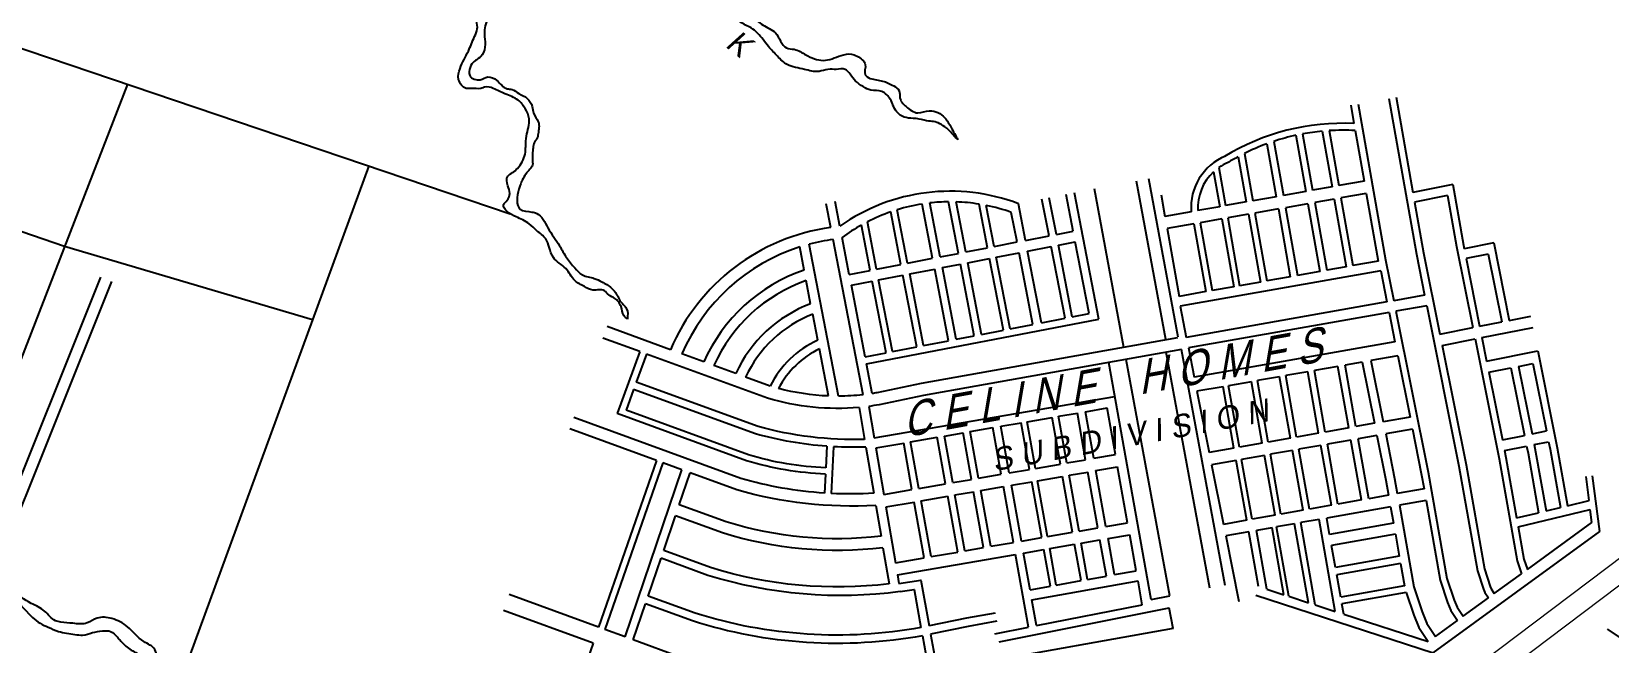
# Model space of a CAD drawing. Header units: inches. Extents: x -1369 to 1198, y -366 to 1398.
# Drawn here: x -489.01 to -451.53, y 1044.7 to 1059.24 of the extents above; entities that cross this region are included whole.
import ezdxf
from ezdxf.enums import TextEntityAlignment as Align

# ---------------------------------------------------------------- set-up
doc = ezdxf.new("R2010")
doc.units = ezdxf.units.IN
doc.header["$MEASUREMENT"] = 0
doc.layers.add('CREEK_RIVER', color=7, linetype='Continuous')
doc.layers.add('SUBLOTS', color=1, linetype='Continuous')
doc.layers.add('ROAD', color=8, linetype='Continuous', lineweight=20)
doc.layers.add('SUBDIVIDION', color=8, linetype='Continuous', lineweight=25)
doc.styles.add('LOT_NO', font='ARIALN.TTF', dxfattribs={"width": 1.5, "height": 1})
doc.styles.add('PX-0', font='leroy')

msp = doc.modelspace()

# ---------------------------------------------------------------- linework, layer by layer
at = {"layer": 'CREEK_RIVER', "color": 8}
for points in [[(-497.3245, 1072.5206), (-497.2622, 1072.3727), (-496.9666, 1072.2578), (-496.7367, 1072.2086), (-496.4576, 1072.1265), (-496.3754, 1072.0609), (-496.3754, 1071.8804), (-496.0799, 1071.6506), (-495.8992, 1071.6014), (-495.7186, 1071.6014), (-495.5051, 1071.6671), (-495.3901, 1071.7491), (-495.2259, 1071.7819), (-495.0124, 1071.7163), (-494.569, 1071.585), (-494.3556, 1071.3881), (-494.257, 1071.1584), (-494.2242, 1070.9286), (-494.06, 1070.8138), (-493.7644, 1070.7481), (-493.7701, 1070.6475), (-493.4088, 1070.5162), (-493.1132, 1070.4506), (-493.0475, 1070.4998), (-492.5877, 1070.5491), (-492.3742, 1070.5491), (-492.1936, 1070.6803), (-492.013, 1070.7132), (-491.7174, 1070.6803), (-491.5203, 1070.746), (-491.3068, 1070.7788), (-491.159, 1070.828), (-490.8306, 1070.8608), (-490.6992, 1070.9429), (-490.4857, 1070.9429), (-490.1245, 1070.9101), (-489.6647, 1070.9101), (-489.3855, 1070.8772), (-488.8107, 1070.7296), (-488.4166, 1070.6311), (-488.0553, 1070.4998), (-487.8419, 1070.4178), (-487.5298, 1070.2045), (-487.3656, 1070.1224), (-487.1357, 1069.8599), (-486.6431, 1069.6465), (-486.2982, 1069.6137), (-485.822, 1069.4168), (-485.51, 1069.2691), (-485.2308, 1069.1542), (-485.0994, 1069.105), (-484.968, 1068.8917), (-484.7053, 1068.6784), (-484.2619, 1068.5307), (-484.1305, 1068.4815), (-484.0813, 1068.2845), (-484.0977, 1068.1861), (-484.2455, 1068.1368), (-484.3604, 1068.0712), (-484.4426, 1067.9235), (-484.4353, 1067.5387), (-484.3203, 1067.1941), (-484.189, 1066.9972), (-484.0576, 1066.8167), (-484.0247, 1066.669), (-484.0247, 1066.5377), (-484.0247, 1066.4392), (-483.7127, 1066.1274), (-483.5321, 1065.9962), (-483.2858, 1065.9633), (-483.0723, 1065.9962), (-482.9573, 1065.9633), (-482.8095, 1065.8157), (-482.711, 1065.7828), (-482.6289, 1065.5695), (-482.4811, 1065.4382), (-482.2184, 1065.4382), (-482.087, 1065.3398), (-482.0049, 1065.1921), (-481.7257, 1064.8475), (-481.6107, 1064.6834), (-481.4465, 1064.5685), (-481.2659, 1064.5685), (-481.1017, 1064.5521), (-480.724, 1064.585), (-480.5926, 1064.6834), (-480.412, 1064.7983), (-480.3955, 1064.9788), (-480.3463, 1065.1429), (-480.1985, 1065.2085), (-480.0671, 1065.2741), (-479.985, 1065.4054), (-479.9686, 1065.5695), (-479.87, 1065.6844), (-479.6894, 1065.8321), (-479.3938, 1065.7993), (-478.9176, 1065.668), (-478.7041, 1065.5367), (-478.6384, 1065.4218), (-478.622, 1065.2249), (-478.6713, 1064.8311), (-478.7862, 1064.7162), (-478.8519, 1064.5685), (-478.9504, 1064.0598), (-478.9504, 1063.9122), (-478.8191, 1063.6168), (-478.7698, 1063.4527), (-478.9012, 1063.2886), (-478.9176, 1063.1737), (-478.8519, 1062.9276), (-478.8519, 1062.8127), (-478.737, 1062.7143), (-478.6384, 1062.5994), (-478.4742, 1062.5009), (-478.3593, 1062.4517), (-478.2771, 1062.3204), (-478.1622, 1062.0579), (-478.0144, 1062.0087), (-477.8338, 1061.8774), (-477.7024, 1061.861), (-477.5874, 1061.7297), (-477.3083, 1061.5984), (-476.9204, 1061.7705), (-476.6412, 1061.8854), (-476.3949, 1061.9839), (-476.0829, 1062.0331), (-475.7873, 1062.0659), (-475.7708, 1062.1316), (-475.5902, 1062.1316), (-475.2946, 1062.0331), (-475.0811, 1062.0167), (-474.6378, 1061.9346), (-474.4243, 1061.869), (-474.1122, 1061.6885), (-473.9809, 1061.5736), (-473.8002, 1061.3767), (-473.6524, 1061.2126), (-473.439, 1060.9993), (-473.3076, 1060.8352), (-472.9792, 1060.7696), (-472.8314, 1060.7203), (-472.585, 1060.5398), (-472.3059, 1060.0968), (-472.0431, 1059.785), (-471.7639, 1059.4896), (-471.4848, 1059.3091), (-471.337, 1059.2107), (-471.0742, 1058.8496), (-470.8936, 1058.8168), (-470.6144, 1058.6856), (-470.2039, 1058.5543), (-469.7769, 1058.6691), (-469.5306, 1058.702), (-469.3992, 1058.6527), (-469.2022, 1058.4558), (-469.2022, 1058.2097), (-469.0872, 1058.1276), (-468.7916, 1058.062), (-468.5289, 1057.9471), (-468.3975, 1057.8323), (-468.3811, 1057.6682), (-468.2333, 1057.4548), (-467.9541, 1057.3071), (-467.6749, 1057.3564), (-467.3137, 1057.1923), (-467.1659, 1056.9626), (-467.0017, 1056.6672)], [(-474.8551, 1052.4081), (-474.9372, 1052.4901), (-475.0028, 1052.7034), (-475.0685, 1052.8183), (-475.1506, 1052.9004), (-475.2984, 1052.9824), (-475.397, 1053.0809), (-475.6761, 1053.0973), (-475.8732, 1053.1793), (-476.1031, 1053.327), (-476.3166, 1053.606), (-476.6122, 1053.8685), (-476.7107, 1054.1147), (-476.7928, 1054.3116), (-477.0063, 1054.5085), (-477.1869, 1054.6726), (-477.4989, 1054.8367), (-477.7124, 1054.9679), (-477.7945, 1055.132), (-477.7124, 1055.2305), (-477.6467, 1055.3946), (-477.696, 1055.5751), (-477.696, 1055.8048), (-477.5811, 1055.8869), (-477.4661, 1055.9853), (-477.2855, 1056.3299), (-477.269, 1056.5104), (-477.2526, 1056.7566), (-477.1869, 1057.1668), (-477.2855, 1057.413), (-477.4497, 1057.6099), (-477.7617, 1057.7576), (-478.0409, 1057.8888), (-478.2379, 1057.9217), (-478.3365, 1057.8888), (-478.5663, 1057.8888), (-478.6813, 1057.8888), (-478.8619, 1058.1022), (-478.8291, 1058.3647), (-478.632, 1058.775), (-478.4842, 1059.1196), (-478.4186, 1059.3001), (-478.4514, 1059.6611), (-478.32, 1059.94), (-478.2592, 1060.1324), (-478.1607, 1060.3785), (-478.1771, 1060.5919), (-478.1771, 1060.7888), (-478.0293, 1061.0349), (-477.9308, 1061.1826), (-477.8159, 1061.2154), (-477.7173, 1061.3467), (-477.7502, 1061.478), (-477.8323, 1061.56), (-478.0293, 1061.6913), (-478.2757, 1061.8226), (-478.5384, 1062.0195), (-478.7683, 1062.2164), (-479.0311, 1062.6595), (-479.1789, 1062.8892), (-479.2281, 1063.1517), (-479.1296, 1063.4635), (-479.261, 1063.6604), (-479.3759, 1063.8738), (-479.3595, 1064.0707), (-479.3267, 1064.202), (-479.4252, 1064.4317), (-479.261, 1064.6778), (-479.146, 1064.924), (-479.0639, 1065.1045), (-479.146, 1065.3506), (-479.2938, 1065.4491), (-479.3923, 1065.4983), (-479.6058, 1065.5147), (-479.7865, 1065.3834), (-479.8357, 1065.2194), (-479.8686, 1064.924), (-479.9343, 1064.7763), (-480.0328, 1064.645), (-480.0656, 1064.5302), (-480.0985, 1064.4317), (-480.1642, 1064.284), (-480.2299, 1064.202), (-480.624, 1064.1855), (-480.7225, 1064.1855), (-480.821, 1064.1527), (-481.133, 1064.1855), (-481.3465, 1064.2348), (-481.5108, 1064.3332), (-481.675, 1064.3661), (-481.9377, 1064.3661), (-482.1676, 1064.4317), (-482.3154, 1064.6778), (-482.3647, 1064.9404), (-482.4139, 1065.1701), (-482.4632, 1065.285), (-482.6767, 1065.3014), (-483.3007, 1065.4655), (-483.4485, 1065.6132), (-483.7441, 1065.8429), (-483.9904, 1065.925), (-484.2696, 1066.0234), (-484.3517, 1066.2367), (-484.3517, 1066.4337), (-484.3353, 1066.5813), (-484.4338, 1066.7454), (-484.5488, 1066.8275), (-484.6309, 1066.9588), (-484.713, 1067.2213), (-484.8324, 1067.4934), (-484.9309, 1067.6575), (-484.9473, 1067.8708), (-484.8652, 1067.9857), (-484.7667, 1068.0842), (-484.7995, 1068.2319), (-484.8981, 1068.3303), (-485.1115, 1068.5764), (-485.4236, 1068.757), (-485.5878, 1068.9211), (-485.7356, 1069.0359), (-485.9983, 1069.1016), (-486.3268, 1069.0523), (-486.6552, 1069.1344), (-486.8523, 1069.2821), (-487.0329, 1069.3805), (-487.2135, 1069.3969), (-487.3285, 1069.4626), (-487.3942, 1069.4954), (-487.5255, 1069.6595), (-487.5912, 1069.84), (-487.6405, 1069.9877), (-488.0018, 1070.1354), (-488.5437, 1070.2666), (-488.8229, 1070.3323), (-489.1513, 1070.3979), (-489.4633, 1070.48), (-489.6111, 1070.5292), (-489.9067, 1070.5784), (-490.2351, 1070.5784), (-490.4486, 1070.562), (-490.7114, 1070.5292), (-490.9248, 1070.5128), (-491.0891, 1070.48), (-491.516, 1070.4143), (-491.8116, 1070.3979), (-492.1729, 1070.3487), (-492.4028, 1070.2995), (-492.5178, 1070.2338), (-492.6491, 1070.201), (-492.8626, 1070.201), (-493.0432, 1070.2338), (-493.2731, 1070.2502), (-493.5031, 1070.2666), (-493.8643, 1070.283), (-494.1373, 1070.4377), (-494.3344, 1070.5525), (-494.5643, 1070.8151), (-494.6464, 1071.012), (-494.7778, 1071.1925), (-494.942, 1071.291), (-495.1555, 1071.3894), (-495.4511, 1071.4058), (-495.5989, 1071.3566), (-495.681, 1071.2253), (-495.7795, 1071.1597), (-495.993, 1071.1761), (-496.2393, 1071.2417), (-496.4857, 1071.3074), (-496.732, 1071.4058), (-496.8141, 1071.4715), (-496.9126, 1071.6848), (-496.9455, 1071.8817), (-497.0768, 1071.9637), (-497.2246, 1071.9966), (-497.4053, 1072.0458), (-497.5775, 1072.1702)], [(-467.0017, 1056.6672), (-467.1166, 1056.782), (-467.2315, 1056.9133), (-467.3958, 1057.0282), (-467.5436, 1057.0938), (-467.6914, 1057.1102), (-467.9213, 1057.1595), (-468.0691, 1057.1759), (-468.2825, 1057.2087), (-468.3975, 1057.2743), (-468.4632, 1057.34), (-468.5453, 1057.4877), (-468.611, 1057.6353), (-468.6931, 1057.7338), (-468.808, 1057.8158), (-469.0708, 1057.8487), (-469.2514, 1057.9307), (-469.4321, 1058.062), (-469.5634, 1058.2261), (-469.6784, 1058.341), (-469.8919, 1058.341), (-470.0889, 1058.341), (-470.3024, 1058.2917), (-470.6473, 1058.341), (-471.0578, 1058.4558), (-471.2877, 1058.6527), (-471.5012, 1058.8825), (-471.6326, 1059.0466), (-471.9117, 1059.3255), (-472.1745, 1059.4732), (-472.2894, 1059.6373), (-472.4865, 1059.9327), (-472.8314, 1060.2773), (-473.0941, 1060.4906), (-473.4225, 1060.6055), (-473.6524, 1060.7203), (-473.8495, 1061.0157), (-474.2272, 1061.2619), (-474.4407, 1061.4259), (-474.7691, 1061.6393), (-475.1961, 1061.8034), (-475.4588, 1061.8526), (-475.7708, 1061.8526), (-476.0172, 1061.8198), (-476.2307, 1061.7213), (-476.362, 1061.6393), (-476.5098, 1061.5736), (-476.6412, 1061.508), (-476.7562, 1061.4588), (-476.9368, 1061.4588), (-477.1174, 1061.4588), (-477.3638, 1061.4095), (-477.5772, 1061.2619), (-477.6758, 1061.0485), (-477.7907, 1060.8516), (-477.8728, 1060.6383), (-477.9221, 1060.3593), (-477.9221, 1060.1296), (-477.9878, 1059.9819), (-478.0699, 1059.7522), (-478.2341, 1059.3748), (-478.2505, 1059.1778), (-478.2341, 1058.9317), (-478.2998, 1058.6856), (-478.4312, 1058.5707), (-478.5461, 1058.4722), (-478.6118, 1058.2917), (-478.5954, 1058.1933), (-478.3491, 1058.0948), (-478.1684, 1058.1605), (-477.9549, 1058.0784), (-477.84, 1057.9635), (-477.7086, 1057.8815), (-477.5937, 1057.8651), (-477.4294, 1057.7666), (-477.2324, 1057.6518), (-477.1174, 1057.4548), (-477.0846, 1057.3071), (-476.9696, 1057.0938), (-476.9735, 1056.8058), (-477.0063, 1056.691), (-477.0556, 1056.6253), (-477.0884, 1056.5104), (-477.1048, 1056.3628), (-477.1048, 1056.2151), (-477.1048, 1056.133), (-477.1048, 1056.0674), (-477.1705, 1055.9689), (-477.269, 1055.8541), (-477.3511, 1055.7064), (-477.4004, 1055.5915), (-477.4333, 1055.4931), (-477.4004, 1055.0172), (-477.1212, 1054.9515), (-477.0063, 1054.9187), (-476.7435, 1054.5741), (-476.4644, 1054.1475), (-476.3002, 1053.8685), (-476.1031, 1053.6224), (-475.9225, 1053.4583), (-475.6433, 1053.3762), (-475.4626, 1053.2942), (-475.2327, 1053.1465), (-475.0685, 1052.9168), (-475.0357, 1052.8511), (-474.8715, 1052.6542), (-474.8551, 1052.4081)]]:
    msp.add_spline(points, degree=3, dxfattribs=at)
for points, knots in [([(-489.978, 1046.1447), (-489.9737, 1046.1416), (-489.865, 1046.0661), (-489.4569, 1045.8927), (-489.1591, 1045.4629), (-488.8129, 1045.1734), (-488.5939, 1045.0861), (-488.3307, 1044.9552), (-488.0475, 1044.9376), (-487.7739, 1044.8774), (-487.5608, 1044.9719), (-487.3424, 1044.9985), (-487.1092, 1045.0179), (-486.9581, 1044.8347), (-486.788, 1044.6446), (-486.5603, 1044.4879), (-486.2988, 1044.3817), (-486.0405, 1044.2592), (-485.8367, 1044.0757), (-485.7748, 1043.8536), (-485.6014, 1043.6709), (-485.2519, 1043.6277), (-485.0092, 1043.3113), (-484.7128, 1043.0795), (-484.4566, 1042.9693), (-484.3339, 1042.7743), (-484.1107, 1042.7819), (-483.9046, 1042.8159), (-483.6254, 1042.8664), (-483.4298, 1042.6641), (-483.4114, 1042.3877), (-483.5939, 1042.1699), (-483.4051, 1041.8312), (-482.777, 1041.7852), (-482.2566, 1041.3851), (-481.6721, 1041.2632), (-481.3562, 1041.1639), (-481.0788, 1041.2794), (-480.816, 1041.2128), (-480.6009, 1041.1074), (-480.3818, 1041.14), (-480.1639, 1041.1644), (-479.9151, 1041.0776), (-479.6532, 1041.0637), (-479.387, 1040.9849), (-479.1054, 1040.9636), (-478.8625, 1040.7412), (-478.531, 1040.7786), (-478.2554, 1040.7937), (-477.9983, 1040.7235), (-477.7744, 1040.7924), (-477.497, 1040.7659), (-477.4324, 1041.0214), (-477.1689, 1041.0687), (-477.0146, 1040.9317), (-476.8631, 1040.8325), (-476.6668, 1040.7947), (-476.4317, 1040.7549), (-476.1652, 1040.7288), (-475.9208, 1040.7398), (-475.7274, 1040.4992), (-475.4495, 1040.6603), (-475.163, 1040.5676), (-475.1321, 1040.3578), (-474.97, 1040.2326), (-474.721, 1040.2995), (-474.532, 1040.0972), (-474.0603, 1040.1283), (-473.6246, 1040.049), (-473.1721, 1040.1187), (-472.9304, 1040.1778), (-472.7027, 1040.1665), (-472.4297, 1040.1546), (-472.1834, 1040.0482), (-471.9048, 1039.9597), (-471.6111, 1039.9318), (-471.2904, 1039.9097), (-471.0024, 1039.8303), (-470.7825, 1039.717), (-470.5209, 1039.6534), (-470.2684, 1039.4447), (-469.9718, 1039.5513), (-469.6979, 1039.5541), (-469.4965, 1039.4658), (-469.2809, 1039.5278), (-469.1026, 1039.5595), (-468.9081, 1039.5124), (-468.783, 1039.6013), (-468.5725, 1039.6256), (-468.5162, 1039.3987), (-468.2958, 1039.3185), (-468.0646, 1039.4802), (-467.8029, 1039.2834), (-467.5084, 1039.1519), (-467.4732, 1038.7839), (-467.217, 1038.4577), (-466.8424, 1038.4985), (-466.6108, 1038.3269), (-466.3975, 1038.1648), (-466.1463, 1038.2153), (-465.9484, 1038.1452), (-465.8624, 1038.0693), (-465.8301, 1038.0408)], [0.191499979, 0.191499979, 0.191499979, 0.191499979, 0.191553388, 0.192832502, 0.195830521, 0.196596442, 0.197302695, 0.19817613, 0.199507333, 0.200115798, 0.200914358, 0.201731801, 0.202371038, 0.203085098, 0.203916599, 0.20497879, 0.2057906, 0.206737159, 0.207853554, 0.208364972, 0.20900659, 0.21024182, 0.211644821, 0.212793703, 0.214023731, 0.214333349, 0.214979593, 0.215963129, 0.216568809, 0.21768524, 0.218223449, 0.219253385, 0.220154362, 0.221429198, 0.225174018, 0.226461659, 0.227417244, 0.228372829, 0.229295357, 0.230039013, 0.230711798, 0.231451699, 0.232209666, 0.233297807, 0.234055766, 0.23498499, 0.236052025, 0.237094089, 0.238135605, 0.238848298, 0.2396609, 0.240517445, 0.241169461, 0.241862058, 0.242749529, 0.243141263, 0.243662807, 0.244717764, 0.245526891, 0.246377494, 0.247002279, 0.24821597, 0.249014488, 0.249525906, 0.250197675, 0.250768832, 0.25191149, 0.25251717, 0.255370577, 0.25632084, 0.257072079, 0.257844823, 0.258587005, 0.25978753, 0.260489021, 0.261505845, 0.262722782, 0.263701097, 0.264468619, 0.265180471, 0.266398193, 0.267415024, 0.268086971, 0.269141928, 0.269451672, 0.270297618, 0.270969565, 0.271270025, 0.27180863, 0.272759705, 0.273046735, 0.274041664, 0.275065025, 0.276006121, 0.277078959, 0.27847357, 0.279633501, 0.280491882, 0.28130434, 0.28217852, 0.282890377, 0.283320506, 0.283320506, 0.283320506, 0.283320506]), ([(-464.3988, 1038.1113), (-464.5828, 1038.1553), (-464.8719, 1038.2246), (-465.2309, 1038.2445), (-465.4784, 1038.2409), (-465.6889, 1038.3226), (-465.9146, 1038.3096), (-466.0664, 1038.5075), (-466.2878, 1038.4821), (-466.4829, 1038.5109), (-466.6511, 1038.5544), (-466.7559, 1038.7249), (-466.935, 1038.8548), (-467.039, 1039.0869), (-467.2415, 1039.2128), (-467.2462, 1039.4518), (-467.5208, 1039.5324), (-467.7064, 1039.7625), (-467.9885, 1039.7296), (-468.2505, 1039.7137), (-468.3708, 1040.0317), (-468.6748, 1039.9648), (-468.947, 1040.0207), (-469.1701, 1039.9091), (-469.4214, 1039.9268), (-469.6001, 1039.7735), (-469.8209, 1039.8694), (-470.0556, 1039.806), (-470.3551, 1039.8231), (-470.5485, 1040.0506), (-470.8147, 1040.1029), (-471.0229, 1040.1923), (-471.223, 1040.2064), (-471.4145, 1040.1599), (-471.6541, 1040.1946), (-471.9442, 1040.3408), (-472.3225, 1040.4585), (-472.7119, 1040.4276), (-473.0294, 1040.5221), (-473.2596, 1040.4616), (-473.4882, 1040.3902), (-473.7126, 1040.3877), (-473.9314, 1040.3203), (-474.126, 1040.3704), (-474.3616, 1040.3524), (-474.5773, 1040.5189), (-474.7723, 1040.6705), (-475.0666, 1040.7356), (-475.2725, 1040.9762), (-475.6084, 1041.0447), (-475.9216, 1041.0581), (-476.2245, 1041.0009), (-476.5151, 1041.0803), (-476.6364, 1041.298), (-476.9034, 1041.3412), (-477.163, 1041.3471), (-477.4309, 1041.2808), (-477.6588, 1041.2664), (-477.8333, 1041.1295), (-478.0267, 1041.1129), (-478.237, 1041.0635), (-478.4324, 1041.1605), (-478.6837, 1041.0995), (-478.9342, 1041.0928), (-479.1772, 1041.2249), (-479.4247, 1041.266), (-479.6617, 1041.4005), (-479.9035, 1041.2464), (-480.064, 1041.4063), (-480.3097, 1041.499), (-480.5888, 1041.4228), (-480.8975, 1041.3713), (-481.1673, 1041.4374), (-481.4604, 1041.5521), (-481.7777, 1041.6074), (-482.1554, 1041.6559), (-482.4909, 1041.8536), (-482.9296, 1041.9544), (-483.011, 1042.3562), (-483.1859, 1042.5993), (-483.3414, 1042.8472), (-483.5149, 1043.0597), (-483.7814, 1043.0614), (-484.0023, 1043.0288), (-484.1633, 1043.0748), (-484.3077, 1043.1728), (-484.4224, 1043.3705), (-484.6827, 1043.4171), (-484.9069, 1043.52), (-485.0326, 1043.6973), (-485.1456, 1043.9164), (-485.3451, 1044.0666), (-485.5173, 1044.2863), (-485.7571, 1044.3375), (-486.0287, 1044.3551), (-486.0738, 1044.6313), (-486.4325, 1044.7494), (-486.6736, 1045.1093), (-487.0666, 1045.3061), (-487.4327, 1045.3505), (-487.6992, 1045.1433), (-488.0105, 1045.1809), (-488.2565, 1045.2016), (-488.5177, 1045.2427), (-488.683, 1045.5089), (-489.0874, 1045.6697), (-489.4764, 1045.9653), (-489.719, 1046.2639), (-489.8517, 1046.4026), (-489.8679, 1046.4191)], [0, 0, 0, 0, 0.001884394, 0.002961604, 0.003600834, 0.004326074, 0.005222526, 0.005626961, 0.006648761, 0.007157173, 0.007656594, 0.008298216, 0.009058156, 0.009831233, 0.010785828, 0.011201112, 0.011974397, 0.013241959, 0.013913906, 0.014726509, 0.015582724, 0.016629099, 0.017335443, 0.018370395, 0.018963838, 0.019793549, 0.020406635, 0.021148817, 0.022198954, 0.023186837, 0.023930493, 0.024844378, 0.025450065, 0.025891963, 0.026804664, 0.027784083, 0.029145425, 0.030694185, 0.031644447, 0.032362653, 0.033022703, 0.034039534, 0.034586445, 0.035261739, 0.036003921, 0.0368623, 0.037859306, 0.038464943, 0.039802267, 0.040812932, 0.041787829, 0.042932114, 0.043899372, 0.044540995, 0.045242486, 0.046418391, 0.04716963, 0.047993254, 0.048639408, 0.049291729, 0.049900201, 0.050756739, 0.051298473, 0.05244128, 0.053164915, 0.0540048, 0.054974436, 0.055634487, 0.056430833, 0.056898746, 0.058249333, 0.059162034, 0.060018579, 0.060974703, 0.062312242, 0.063234776, 0.064725817, 0.06628883, 0.06711809, 0.068546656, 0.069273103, 0.07008054, 0.071130678, 0.071702821, 0.072330435, 0.072740446, 0.07343217, 0.074486499, 0.075207747, 0.07585284, 0.076607448, 0.077652365, 0.07831731, 0.079305369, 0.080080968, 0.080636767, 0.081718405, 0.083453534, 0.084850736, 0.086027121, 0.086883577, 0.088026377, 0.088972479, 0.089420709, 0.090586595, 0.091790729, 0.093712043, 0.095399609, 0.095630702, 0.095630702, 0.095630702, 0.095630702])]:
    msp.add_open_spline(points, degree=3, knots=knots, dxfattribs=at)
at = {"layer": 'ROAD', "color": 8}
for points in [[(-443.9153, 1050.8519), (-451.1599, 1046.8167), (-455.4516, 1043.5777), (-456.8351, 1039.7556, -0.0198327), (-456.9274, 1039.5291)], [(-444.1195, 1050.3808), (-450.8899, 1046.3811), (-455.0233, 1043.2616), (-456.3552, 1039.5819, -0.0195219), (-456.4609, 1039.322)]]:
    msp.add_lwpolyline(points, format="xyb", dxfattribs=at)
at = {"layer": 'SUBDIVIDION', "color": 8}
for p, q in [((-463.0625, 1051.7354), (-463.7589, 1055.499)), ((-462.0658, 1051.9198), (-462.7623, 1055.6834)), ((-461.769, 1051.9747), (-462.4654, 1055.7383)), ((-458.1166, 1055.55), (-458.5791, 1055.4682)), ((-457.3532, 1055.6848), (-457.9546, 1055.5786)), ((-455.25, 1055.6027), (-456.1964, 1055.4131)), ((-470.0239, 1054.5827), (-470.1328, 1055.1463)), ((-469.8046, 1054.6183), (-469.9174, 1055.2025)), ((-467.6037, 1053.852), (-467.8529, 1055.1415)), ((-467.4223, 1053.887), (-467.6695, 1055.1663)), ((-466.992, 1053.9702), (-467.2284, 1055.1936)), ((-466.817, 1054.004), (-467.0465, 1055.1917)), ((-466.3015, 1054.1036), (-466.5017, 1055.1398)), ((-466.14, 1054.1348), (-466.3282, 1055.1084)), ((-465.3978, 1054.2782), (-465.5662, 1055.1498)), ((-464.8375, 1054.3865), (-465.0059, 1055.258)), ((-464.6641, 1054.42), (-464.8325, 1055.2915)), ((-464.2637, 1054.4974), (-464.4321, 1055.3689)), ((-463.6557, 1052.4076), (-464.2353, 1055.4069)), ((-460.1532, 1055.1901), (-460.6464, 1055.103)), ((-459.4427, 1055.3157), (-460.0006, 1055.2171)), ((-458.7397, 1055.4399), (-459.2712, 1055.346)), ((-458.6883, 1055.1488), (-459.2198, 1055.0549)), ((-458.0652, 1055.2589), (-458.5277, 1055.1772)), ((-457.3018, 1055.3938), (-457.9032, 1055.2875)), ((-455.3701, 1055.3429), (-456.1562, 1055.1853)), ((-468.9355, 1053.5947), (-469.1526, 1054.7183)), ((-468.3582, 1053.7062), (-468.5995, 1054.9548)), ((-468.1968, 1053.7374), (-468.4419, 1055.0062)), ((-465.5984, 1054.2395), (-465.7345, 1054.9437)), ((-461.4616, 1054.959), (-462.0868, 1054.8485)), ((-460.7843, 1055.0786), (-461.3002, 1054.9875)), ((-460.7329, 1054.7875), (-461.2487, 1054.6964)), ((-460.1017, 1054.8991), (-460.5949, 1054.8119)), ((-459.3912, 1055.0246), (-459.9492, 1054.926)), ((-469.5826, 1053.4696), (-469.752, 1054.3463)), ((-469.0867, 1053.5655), (-469.2947, 1054.6421)), ((-465.3978, 1054.2782), (-464.8375, 1054.3865)), ((-464.6641, 1054.42), (-464.2637, 1054.4974)), ((-461.3975, 1054.6701), (-462.0354, 1054.5574)), ((-470.655, 1053.5724), (-470.7612, 1054.1219)), ((-469.8371, 1050.577), (-470.5348, 1054.1878)), ((-469.2565, 1050.6108), (-469.9691, 1054.299)), ((-467.4223, 1053.887), (-466.992, 1053.9702)), ((-466.817, 1054.004), (-466.3015, 1054.1036)), ((-466.14, 1054.1348), (-465.5984, 1054.2395)), ((-466.0905, 1053.8787), (-465.5489, 1053.9833)), ((-465.22, 1052.2808), (-465.5489, 1053.9833)), ((-465.3483, 1054.0221), (-464.788, 1054.1304)), ((-465.0193, 1052.3196), (-465.3483, 1054.0221)), ((-464.459, 1052.4279), (-464.788, 1054.1304)), ((-464.6146, 1054.1639), (-464.2142, 1054.2412)), ((-464.2857, 1052.4614), (-464.6146, 1054.1639)), ((-463.8852, 1052.5388), (-464.2142, 1054.2412)), ((-454.2755, 1054.2208), (-454.979, 1054.0798)), ((-468.9355, 1053.5947), (-468.3582, 1053.7062)), ((-468.1968, 1053.7374), (-467.6037, 1053.852)), ((-468.1473, 1053.4813), (-467.5542, 1053.5959)), ((-467.2253, 1051.8934), (-467.5542, 1053.5959)), ((-467.3728, 1053.6309), (-466.9425, 1053.7141)), ((-467.0439, 1051.9284), (-467.3728, 1053.6309)), ((-466.6135, 1052.0116), (-466.9425, 1053.7141)), ((-466.7675, 1053.7479), (-466.252, 1053.8475)), ((-466.4386, 1052.0454), (-466.7675, 1053.7479)), ((-465.9231, 1052.145), (-466.252, 1053.8475)), ((-465.7616, 1052.1762), (-466.0905, 1053.8787)), ((-457.7807, 1053.6487), (-458.2432, 1053.567)), ((-457.0173, 1053.7836), (-457.6187, 1053.6774)), ((-454.4083, 1053.9535), (-454.9326, 1053.8484)), ((-487.3664, 1053.4071), (-490.6027, 1045.345)), ((-487.1049, 1053.3022), (-490.3505, 1045.2167)), ((-470.5006, 1052.7734), (-470.6065, 1053.3212)), ((-469.5826, 1053.4696), (-469.0867, 1053.5655)), ((-469.5331, 1053.2135), (-469.0372, 1053.3093)), ((-469.2041, 1051.511), (-469.5331, 1053.2135)), ((-468.7082, 1051.6068), (-469.0372, 1053.3093)), ((-468.886, 1053.3385), (-468.3087, 1053.4501)), ((-468.5571, 1051.636), (-468.886, 1053.3385)), ((-467.9798, 1051.7476), (-468.3087, 1053.4501)), ((-467.8183, 1051.7788), (-468.1473, 1053.4813)), ((-456.9598, 1053.5534), (-461.7257, 1052.7114)), ((-459.8173, 1053.2889), (-460.3104, 1053.2018)), ((-459.1068, 1053.4144), (-459.6647, 1053.3159)), ((-458.4038, 1053.5386), (-458.9353, 1053.4447)), ((-461.1131, 1053.06), (-461.7509, 1052.9473)), ((-460.4484, 1053.1774), (-460.9643, 1053.0863)), ((-455.9174, 1052.9749), (-456.6489, 1052.8456)), ((-470.3332, 1051.9068), (-470.4527, 1052.5257)), ((-464.2857, 1052.4614), (-463.8852, 1052.5388)), ((-456.8122, 1052.8168), (-461.5791, 1051.9746)), ((-456.7617, 1052.5651), (-461.529, 1051.7228)), ((-455.8669, 1052.7232), (-456.5984, 1052.5939)), ((-453.9062, 1052.3777), (-453.3956, 1052.48)), ((-469.1715, 1051.3418), (-463.6557, 1052.4076)), ((-466.4386, 1052.0454), (-465.9231, 1052.145)), ((-465.7616, 1052.1762), (-465.22, 1052.2808)), ((-465.0193, 1052.3196), (-464.459, 1052.4279)), ((-455.5558, 1052.0471), (-454.7699, 1052.2046)), ((-454.6097, 1052.2367), (-454.0853, 1052.3418)), ((-454.5558, 1051.9681), (-453.3418, 1052.2114)), ((-468.5571, 1051.636), (-467.9798, 1051.7476)), ((-467.8183, 1051.7788), (-467.2253, 1051.8934)), ((-467.0439, 1051.9284), (-466.6135, 1052.0116)), ((-456.6225, 1051.8704), (-461.3907, 1051.028)), ((-455.502, 1051.7785), (-454.7161, 1051.936)), ((-474.5592, 1051.6362), (-475.096, 1050.1658)), ((-474.4007, 1051.5783), (-474.6439, 1050.9122)), ((-470.077, 1050.581), (-470.293, 1051.6992)), ((-469.2041, 1051.511), (-468.7082, 1051.6068)), ((-469.0358, 1050.6399), (-469.1715, 1051.3418)), ((-462.4107, 1045.7442), (-463.4199, 1051.3766)), ((-461.9708, 1045.836), (-463.0096, 1051.4498)), ((-461.019, 1046.0121), (-462.0578, 1051.6259)), ((-460.6571, 1046.0791), (-461.6944, 1051.6845)), ((-457.4, 1051.3853), (-457.8046, 1051.3138)), ((-456.5552, 1051.5346), (-457.1905, 1051.4223)), ((-454.4444, 1051.4118), (-453.2303, 1051.6551)), ((-453.6871, 1051.2842), (-453.3428, 1051.3532)), ((-459.3627, 1051.0385), (-459.8899, 1050.9454)), ((-459.105, 1049.5795), (-459.3627, 1051.0385)), ((-458.6928, 1051.1569), (-459.215, 1051.0646)), ((-458.9573, 1049.6056), (-459.215, 1051.0646)), ((-458.4351, 1049.6979), (-458.6928, 1051.1569)), ((-457.9776, 1051.2833), (-458.536, 1051.1846)), ((-458.2782, 1049.7256), (-458.536, 1051.1846)), ((-457.7198, 1049.8243), (-457.9776, 1051.2833)), ((-457.5469, 1049.8548), (-457.8046, 1051.3138)), ((-454.3905, 1051.1432), (-453.8662, 1051.2483)), ((-474.7071, 1050.7388), (-474.8869, 1050.2464)), ((-460.703, 1050.8018), (-461.3238, 1050.6921)), ((-460.4452, 1049.3427), (-460.703, 1050.8018)), ((-460.0306, 1050.9206), (-460.574, 1050.8245)), ((-460.3162, 1049.3655), (-460.574, 1050.8245)), ((-459.7728, 1049.4615), (-460.0306, 1050.9206)), ((-459.6321, 1049.4864), (-459.8899, 1050.9454)), ((-469.3504, 1050.3095), (-469.221, 1049.5496)), ((-469.1215, 1050.3346), (-468.9938, 1049.5846)), ((-468.9938, 1049.5846), (-463.2763, 1050.5716)), ((-463.9744, 1050.2083), (-463.458, 1050.2975)), ((-463.2605, 1049.1902), (-463.458, 1050.2975)), ((-465.9807, 1049.862), (-465.498, 1049.9453)), ((-465.7832, 1048.7547), (-465.9807, 1049.862)), ((-465.3004, 1048.8381), (-465.498, 1049.9453)), ((-465.3598, 1049.9692), (-464.7671, 1050.0715)), ((-465.1622, 1048.8619), (-465.3598, 1049.9692)), ((-464.5695, 1048.9642), (-464.7671, 1050.0715)), ((-464.6125, 1050.0982), (-464.1658, 1050.1753)), ((-464.4149, 1048.9909), (-464.6125, 1050.0982)), ((-463.9682, 1049.068), (-464.1658, 1050.1753)), ((-463.7768, 1049.1011), (-463.9744, 1050.2083)), ((-457.1088, 1049.9322), (-457.5469, 1049.8548)), ((-456.264, 1050.0815), (-456.8994, 1049.9692)), ((-468.1259, 1049.4916), (-467.4947, 1049.6006)), ((-467.9283, 1048.3844), (-468.1259, 1049.4916)), ((-467.2971, 1048.4934), (-467.4947, 1049.6006)), ((-467.3225, 1049.6303), (-466.881, 1049.7066)), ((-467.1249, 1048.5231), (-467.3225, 1049.6303)), ((-466.6834, 1048.5993), (-466.881, 1049.7066)), ((-466.7088, 1049.7363), (-466.1694, 1049.8294)), ((-466.5113, 1048.629), (-466.7088, 1049.7363)), ((-465.9718, 1048.7222), (-466.1694, 1049.8294)), ((-459.105, 1049.5795), (-459.6321, 1049.4864)), ((-458.4351, 1049.6979), (-458.9573, 1049.6056)), ((-457.7198, 1049.8243), (-458.2782, 1049.7256)), ((-457.6685, 1049.534), (-458.2269, 1049.4354)), ((-457.4171, 1048.1109), (-457.6685, 1049.534)), ((-457.0509, 1049.6431), (-457.4956, 1049.5646)), ((-457.2441, 1048.1415), (-457.4956, 1049.5646)), ((-456.2061, 1049.7924), (-456.8414, 1049.6802)), ((-454.0692, 1049.5399), (-453.5449, 1049.645)), ((-453.3658, 1049.6809), (-453.0215, 1049.7498)), ((-453.3145, 1049.4251), (-452.9702, 1049.4941)), ((-470.1181, 1049.3862), (-470.1433, 1048.874)), ((-469.9566, 1049.3759), (-470.0114, 1048.2647)), ((-469.1902, 1049.3687), (-469.0029, 1048.2688)), ((-468.9536, 1049.3487), (-468.2912, 1049.4631)), ((-468.9536, 1049.3487), (-468.7649, 1048.24)), ((-468.0936, 1048.3559), (-468.2912, 1049.4631)), ((-463.7768, 1049.1011), (-463.2605, 1049.1902)), ((-460.4452, 1049.3427), (-461.0346, 1049.2386)), ((-459.7728, 1049.4615), (-460.3162, 1049.3655)), ((-459.7215, 1049.1713), (-460.2649, 1049.0753)), ((-459.4701, 1047.7482), (-459.7215, 1049.1713)), ((-459.0537, 1049.2893), (-459.5809, 1049.1961)), ((-459.3294, 1047.7731), (-459.5809, 1049.1961)), ((-458.8023, 1047.8662), (-459.0537, 1049.2893)), ((-458.3838, 1049.4077), (-458.906, 1049.3154)), ((-458.6545, 1047.8923), (-458.906, 1049.3154)), ((-458.1323, 1047.9846), (-458.3838, 1049.4077)), ((-457.9755, 1048.0123), (-458.2269, 1049.4354)), ((-454.018, 1049.2841), (-453.4936, 1049.3892)), ((-474.0124, 1048.9919), (-475.39, 1045.032)), ((-474.9088, 1044.8563), (-473.5574, 1048.8257)), ((-473.6206, 1047.9969), (-473.3627, 1048.7547)), ((-470.1506, 1048.7267), (-470.173, 1048.2726)), ((-466.5113, 1048.629), (-465.9718, 1048.7222)), ((-465.7832, 1048.7547), (-465.3004, 1048.8381)), ((-465.1622, 1048.8619), (-464.5695, 1048.9642)), ((-464.4149, 1048.9909), (-463.9682, 1049.068)), ((-464.3625, 1048.6972), (-463.9158, 1048.7744)), ((-463.6792, 1047.4487), (-463.9158, 1048.7744)), ((-463.7244, 1048.8074), (-463.2081, 1048.8965)), ((-463.4879, 1047.4817), (-463.7244, 1048.8074)), ((-462.9715, 1047.5709), (-463.2081, 1048.8965)), ((-460.3939, 1049.0525), (-460.977, 1048.9495)), ((-460.1425, 1047.6294), (-460.3939, 1049.0525)), ((-460.0135, 1047.6522), (-460.2649, 1049.0753)), ((-468.7649, 1048.24), (-468.0936, 1048.3559)), ((-467.9283, 1048.3844), (-467.2971, 1048.4934)), ((-467.1249, 1048.5231), (-466.6834, 1048.5993)), ((-466.4589, 1048.3353), (-465.9194, 1048.4285)), ((-465.6828, 1047.1028), (-465.9194, 1048.4285)), ((-465.7308, 1048.461), (-465.248, 1048.5444)), ((-465.4942, 1047.1354), (-465.7308, 1048.461)), ((-465.0114, 1047.2187), (-465.248, 1048.5444)), ((-465.1098, 1048.5682), (-464.5171, 1048.6706)), ((-464.8733, 1047.2426), (-465.1098, 1048.5682)), ((-464.2805, 1047.3449), (-464.5171, 1048.6706)), ((-464.1259, 1047.3716), (-464.3625, 1048.6972)), ((-455.9305, 1048.3736), (-456.5657, 1048.2614)), ((-452.008, 1048.0945), (-452.0817, 1048.6671)), ((-451.7556, 1047.3599), (-451.9266, 1048.687)), ((-468.9542, 1047.9827), (-468.8296, 1047.2504)), ((-468.7148, 1047.9459), (-468.0412, 1048.0622)), ((-467.8046, 1046.7365), (-468.0412, 1048.0622)), ((-467.8759, 1048.0907), (-467.2447, 1048.1997)), ((-467.6393, 1046.7651), (-467.8759, 1048.0907)), ((-467.0081, 1046.874), (-467.2447, 1048.1997)), ((-467.0725, 1048.2294), (-466.631, 1048.3056)), ((-466.836, 1046.9037), (-467.0725, 1048.2294)), ((-466.3944, 1046.98), (-466.631, 1048.3056)), ((-466.2223, 1047.0097), (-466.4589, 1048.3353)), ((-458.1323, 1047.9846), (-458.6545, 1047.8923)), ((-457.4171, 1048.1109), (-457.9755, 1048.0123)), ((-456.7751, 1048.2244), (-457.2441, 1048.1415)), ((-455.8818, 1048.0979), (-456.517, 1047.9856)), ((-452.5249, 1047.9716), (-452.008, 1048.0945)), ((-473.9899, 1046.9125), (-473.7097, 1047.7353)), ((-468.7148, 1047.9459), (-468.4888, 1046.6184)), ((-460.1425, 1047.6294), (-460.6949, 1047.5318)), ((-459.4701, 1047.7482), (-460.0135, 1047.6522)), ((-458.8023, 1047.8662), (-459.3294, 1047.7731)), ((-458.4247, 1047.6486), (-458.8584, 1047.5719)), ((-458.0387, 1045.4634), (-458.4247, 1047.6486)), ((-456.7264, 1047.9486), (-458.2424, 1047.6808)), ((-458.1732, 1047.2891), (-458.2424, 1047.6808)), ((-453.7315, 1047.6846), (-453.2104, 1047.8086)), ((-453.6942, 1047.4736), (-451.9805, 1047.8811)), ((-453.0323, 1047.8509), (-452.6901, 1047.9323)), ((-451.9412, 1047.5763), (-451.9805, 1047.8811)), ((-465.4942, 1047.1354), (-465.0114, 1047.2187)), ((-464.8733, 1047.2426), (-464.2805, 1047.3449)), ((-464.1259, 1047.3716), (-463.6792, 1047.4487)), ((-463.4879, 1047.4817), (-462.9715, 1047.5709)), ((-463.4368, 1047.1956), (-462.9204, 1047.2847)), ((-462.7678, 1046.4293), (-462.9204, 1047.2847)), ((-460.0899, 1047.3544), (-460.6403, 1047.2571)), ((-459.8605, 1046.0559), (-460.0899, 1047.3544)), ((-459.5385, 1047.4518), (-459.9105, 1047.3861)), ((-459.6643, 1045.9921), (-459.9105, 1047.3861)), ((-459.2572, 1045.8597), (-459.5385, 1047.4518)), ((-459.004, 1047.5462), (-459.4337, 1047.4703)), ((-459.1425, 1045.8224), (-459.4337, 1047.4703)), ((-458.6724, 1045.6695), (-459.004, 1047.5462)), ((-458.5131, 1045.6177), (-458.8584, 1047.5719)), ((-456.6572, 1047.557), (-458.1732, 1047.2891)), ((-456.6112, 1047.2971), (-458.1273, 1047.0292)), ((-455.7125, 1044.4785), (-451.7556, 1047.3599)), ((-453.4764, 1046.4584), (-451.9412, 1047.5763)), ((-468.7831, 1046.9777), (-468.6371, 1046.12)), ((-467.6393, 1046.7651), (-467.0081, 1046.874)), ((-466.836, 1046.9037), (-466.3944, 1046.98)), ((-466.2223, 1047.0097), (-465.6828, 1047.1028)), ((-465.4431, 1046.8492), (-464.9603, 1046.9326)), ((-465.2879, 1045.9796), (-465.4431, 1046.8492)), ((-464.8056, 1046.0657), (-464.9603, 1046.9326)), ((-464.8222, 1046.9564), (-464.2295, 1047.0587)), ((-464.6677, 1046.0903), (-464.8222, 1046.9564)), ((-464.0755, 1046.1959), (-464.2295, 1047.0587)), ((-464.0749, 1047.0854), (-463.6282, 1047.1625)), ((-463.9211, 1046.2235), (-464.0749, 1047.0854)), ((-463.4748, 1046.3031), (-463.6282, 1047.1625)), ((-463.2836, 1046.3373), (-463.4368, 1047.1956)), ((-458.0347, 1046.5051), (-458.1273, 1047.0292)), ((-474.3585, 1045.8296), (-474.0537, 1046.7249)), ((-468.4888, 1046.6184), (-467.8046, 1046.7365)), ((-468.44, 1046.3319), (-465.6318, 1046.8167)), ((-465.3238, 1045.0909), (-465.6318, 1046.8167)), ((-456.5186, 1046.773), (-458.0347, 1046.5051)), ((-456.4885, 1046.6026), (-458.0046, 1046.3347)), ((-468.44, 1046.3319), (-468.4054, 1046.1282)), ((-465.245, 1045.7388), (-462.7248, 1046.1885)), ((-464.6677, 1046.0903), (-464.0755, 1046.1959)), ((-463.9211, 1046.2235), (-463.4748, 1046.3031)), ((-463.2836, 1046.3373), (-462.7678, 1046.4293)), ((-462.6237, 1045.6216), (-462.7248, 1046.1885)), ((-457.9103, 1045.801), (-458.0046, 1046.3347)), ((-454.2619, 1045.8864), (-453.6152, 1046.3574)), ((-465.2879, 1045.9796), (-464.8056, 1046.0657)), ((-465.1359, 1045.1278), (-465.245, 1045.7388)), ((-462.4107, 1045.7442), (-461.9708, 1045.836)), ((-459.9276, 1045.8494), (-455.7125, 1044.4785)), ((-459.6643, 1045.9921), (-459.2572, 1045.8597)), ((-459.1425, 1045.8224), (-458.6724, 1045.6695)), ((-456.3942, 1046.0689), (-457.9103, 1045.801)), ((-456.3535, 1045.9116), (-457.8821, 1045.6415)), ((-455.002, 1045.3475), (-454.4012, 1045.785)), ((-474.7141, 1044.7852), (-474.4224, 1045.642)), ((-466.0263, 1044.7397), (-461.9855, 1045.5486)), ((-465.1359, 1045.1278), (-462.6237, 1045.6216)), ((-461.892, 1045.058), (-461.9855, 1045.5486)), ((-458.5131, 1045.6177), (-458.0387, 1045.4634)), ((-457.8392, 1045.3986), (-457.8821, 1045.6415)), ((-457.8392, 1045.3986), (-455.8305, 1044.7453)), ((-466.1292, 1044.9325), (-465.3238, 1045.0909)), ((-455.658, 1044.8698), (-455.1362, 1045.2498)), ((-449.3317, 1043.5613), (-451.5722, 1045.0378))]:
    msp.add_line(p, q, dxfattribs=at)
for points in [[(-457.6725, 1057.4922), (-457.595, 1057.0533)], [(-457.4973, 1057.5178), (-456.843, 1053.8144), (-456.6489, 1052.8456)], [(-456.766, 1057.647), (-456.1131, 1053.952), (-455.9174, 1052.9749)], [(-456.5964, 1057.677), (-456.1964, 1055.4131)], [(-459.4982, 1056.6308), (-459.2712, 1055.346)], [(-458.9754, 1056.7739), (-458.7397, 1055.4399)], [(-458.8155, 1056.8063), (-458.5791, 1055.4682)], [(-458.3501, 1056.8715), (-458.1166, 1055.55)], [(-458.1853, 1056.8845), (-457.9546, 1055.5786)], [(-457.5655, 1056.8867), (-457.3532, 1055.6848)], [(-460.3434, 1056.2666), (-460.1532, 1055.1901)], [(-460.1992, 1056.3415), (-460.0006, 1055.2171)], [(-459.6648, 1056.5727), (-459.4427, 1055.3157)], [(-460.9308, 1055.9079), (-460.7843, 1055.0786)], [(-460.8062, 1056.0079), (-460.6464, 1055.103)], [(-461.3911, 1055.5021), (-461.3904, 1055.4979)], [(-455.25, 1055.6027), (-454.9956, 1054.1627), (-454.979, 1054.0798)], [(-462.1778, 1055.3631), (-462.0868, 1054.8485)], [(-458.6883, 1055.1488), (-458.4038, 1053.5386)], [(-458.5277, 1055.1772), (-458.2432, 1053.567)], [(-458.0652, 1055.2589), (-457.7807, 1053.6487)], [(-457.9032, 1055.2875), (-457.6187, 1053.6774)], [(-457.3018, 1055.3938), (-457.0173, 1053.7836)], [(-456.1562, 1055.1853), (-455.9439, 1053.9839), (-455.5558, 1052.0471)], [(-455.3701, 1055.3429), (-455.1562, 1054.1324), (-454.7699, 1052.2046)], [(-460.7329, 1054.7875), (-460.4484, 1053.1774)], [(-460.5949, 1054.8119), (-460.3104, 1053.2018)], [(-460.1017, 1054.8991), (-459.8173, 1053.2889)], [(-459.9492, 1054.926), (-459.6647, 1053.3159)], [(-459.3912, 1055.0246), (-459.1068, 1053.4144)], [(-459.2198, 1055.0549), (-458.9353, 1053.4447)], [(-462.0354, 1054.5574), (-461.7509, 1052.9473)], [(-461.3975, 1054.6701), (-461.1131, 1053.06)], [(-461.2487, 1054.6964), (-460.9643, 1053.0863)], [(-454.2755, 1054.2208), (-453.9062, 1052.3777)], [(-454.9326, 1053.8484), (-454.6097, 1052.2367)], [(-454.4083, 1053.9535), (-454.0853, 1052.3418)], [(-456.9598, 1053.5534), (-456.8122, 1052.8168)], [(-461.7257, 1052.7114), (-461.5791, 1051.9746)], [(-456.7617, 1052.5651), (-456.6225, 1051.8704)], [(-456.5984, 1052.5939), (-455.8327, 1048.7729), (-455.3864, 1046.247), (-455.2168, 1045.7342), (-455.1461, 1045.5634), (-455.002, 1045.3475)], [(-455.8669, 1052.7232), (-455.1029, 1048.9104), (-454.6645, 1046.4291), (-454.5203, 1045.9932), (-454.4879, 1045.9149), (-454.4012, 1045.785)], [(-473.8305, 1051.6794), (-475.3377, 1052.2295)], [(-474.5592, 1051.6362), (-475.4372, 1051.9567)], [(-461.529, 1051.7228), (-461.3907, 1051.028)], [(-455.502, 1051.7785), (-454.9337, 1048.9423), (-454.4971, 1046.4714), (-454.3588, 1046.0533), (-454.3353, 1045.9964), (-454.2619, 1045.8864)], [(-454.7161, 1051.936), (-454.146, 1049.0908), (-453.7179, 1046.668), (-453.6152, 1046.3574)], [(-454.5558, 1051.9681), (-454.4444, 1051.4118)], [(-473.0368, 1051.3896), (-473.5592, 1051.5803)], [(-457.4, 1051.3853), (-457.1088, 1049.9322)], [(-457.1905, 1051.4223), (-456.8994, 1049.9692)], [(-456.5552, 1051.5346), (-456.264, 1050.0815)], [(-453.3428, 1051.3532), (-453.0215, 1049.7498)], [(-453.2303, 1051.6551), (-452.7685, 1049.3505), (-452.5249, 1047.9716)], [(-472.2791, 1051.113), (-472.7983, 1051.3025)], [(-471.4629, 1050.815), (-472.045, 1051.0275)], [(-454.3905, 1051.1432), (-454.0692, 1049.5399)], [(-453.8662, 1051.2483), (-453.5449, 1049.645)], [(-453.6871, 1051.2842), (-453.3658, 1049.6809)], [(-461.3238, 1050.6921), (-461.0346, 1049.2386)], [(-474.1614, 1049.0462), (-476.2248, 1049.7995)], [(-457.0509, 1049.6431), (-456.8385, 1048.5833), (-456.7751, 1048.2244)], [(-456.8414, 1049.6802), (-456.6295, 1048.6227), (-456.5657, 1048.2614)], [(-456.2061, 1049.7924), (-455.9956, 1048.7422), (-455.9305, 1048.3736)], [(-452.9702, 1049.4941), (-452.9352, 1049.3191), (-452.6901, 1047.9323)], [(-454.018, 1049.2841), (-453.9853, 1049.1211), (-453.7315, 1047.6846)], [(-453.4936, 1049.3892), (-453.4598, 1049.2202), (-453.2104, 1047.8086)], [(-453.3145, 1049.4251), (-453.2802, 1049.254), (-453.0323, 1047.8509)], [(-474.1614, 1049.0462), (-475.5371, 1045.0856)], [(-473.5574, 1048.8257), (-474.0124, 1048.9919)], [(-460.977, 1048.9495), (-460.6949, 1047.5318)], [(-456.517, 1047.9856), (-456.1746, 1046.0481), (-455.9773, 1045.4514), (-455.8648, 1045.1797), (-455.658, 1044.8698)], [(-455.8818, 1048.0979), (-455.5476, 1046.2063), (-455.3723, 1045.6763), (-455.2931, 1045.485), (-455.1362, 1045.2498)], [(-456.7264, 1047.9486), (-456.6572, 1047.557)], [(-460.6403, 1047.2571), (-460.3296, 1045.6962)], [(-456.6112, 1047.2971), (-456.5186, 1046.773)], [(-453.6942, 1047.4736), (-453.559, 1046.7081), (-453.4764, 1046.4584)], [(-456.4885, 1046.6026), (-456.3942, 1046.0689)], [(-468.4054, 1046.1282), (-467.886, 1046.2088), (-467.6869, 1045.118)], [(-475.5371, 1045.0856), (-477.6623, 1045.8615)], [(-468.3751, 1045.9334), (-468.0454, 1045.9846), (-467.8801, 1045.0786)], [(-456.3535, 1045.9116), (-456.1767, 1045.3772), (-456.0532, 1045.079), (-455.8305, 1044.7453)], [(-475.6691, 1044.7054), (-477.8003, 1045.4835)], [(-466.1169, 1045.4245), (-466.7976, 1045.303), (-467.6869, 1045.118)], [(-474.9088, 1044.8563), (-475.39, 1045.032)], [(-466.0821, 1045.2295), (-466.7601, 1045.1085), (-467.6513, 1044.9231)], [(-461.892, 1045.058), (-466.5884, 1044.22), (-467.4888, 1044.0326)], [(-467.8445, 1044.8837), (-467.682, 1043.9935)], [(-467.6513, 1044.9231), (-467.4888, 1044.0326)]]:
    msp.add_lwpolyline(points, dxfattribs=at)
for points in [[(-461.783, 1051.9637), (-467.8746, 1050.8767), (-468.9294, 1050.6572, -0.0048893), (-469.0358, 1050.6399, -0.0048893)], [(-469.3504, 1050.3095, -0.0950455), (-471.5258, 1050.5288), (-474.4007, 1051.5783)], [(-461.6944, 1051.6845), (-467.8195, 1050.5915), (-468.8751, 1050.3719, -0.0107371), (-469.1215, 1050.3346)], [(-470.1181, 1049.3862, -0.0499199), (-471.808, 1049.6805), (-474.7071, 1050.7388)], [(-469.221, 1049.5496, -0.0749544), (-471.7496, 1049.8557), (-474.6439, 1050.9122)], [(-470.077, 1050.581, -0.0545123), (-471.2625, 1050.7567)], [(-469.2565, 1050.6108, -0.0263955), (-469.8371, 1050.577)], [(-470.1433, 1048.874, -0.064553), (-471.9743, 1049.1831), (-474.8869, 1050.2464)], [(-470.1729, 1048.274, -0.0535908), (-472.1623, 1048.6227), (-476.1261, 1050.0697)], [(-470.1506, 1048.7267, -0.0646339), (-472.0211, 1049.0433), (-475.096, 1050.1658)], [(-469.1902, 1049.3687, -0.0222601), (-469.9566, 1049.3759, -0.0222601)], [(-468.9542, 1047.9827, -0.0856237), (-472.254, 1048.3499), (-473.3627, 1048.7547)], [(-468.8296, 1047.2504, -0.1049635), (-472.5097, 1047.5914), (-473.6206, 1047.9969)], [(-469.0029, 1048.2688, -0.0267026), (-470.0114, 1048.2647, -0.0267026)], [(-468.7831, 1046.9777, -0.1055444), (-472.5982, 1047.3296), (-473.7097, 1047.7353)], [(-468.6371, 1046.12, -0.1071792), (-472.8772, 1046.5063), (-473.9899, 1046.9125)], [(-468.3751, 1045.9334, -0.1085933), (-472.9409, 1046.3187), (-474.0537, 1046.7249)], [(-467.8801, 1045.0786, -0.1219163), (-473.2455, 1045.4233), (-474.3585, 1045.8296)], [(-467.8445, 1044.8837, -0.1220212), (-473.3095, 1045.2357), (-474.4224, 1045.642)], [(-475.6691, 1044.7054), (-476.2583, 1043.0093, 0.519994), (-475.7456, 1042.3991)], [(-467.682, 1043.9935, -0.1224669), (-473.6019, 1044.3792), (-474.7141, 1044.7852)]]:
    msp.add_lwpolyline(points, format="xyb", dxfattribs=at)
for centre, radius, start, end in [((-457.857, 1051.6605), 5.3992, 87.21797, 121.39312), ((-457.857, 1051.6605), 5.2343, 102.33702, 108.27248), ((-457.857, 1051.6605), 5.2343, 95.40518, 100.55103), ((-457.857, 1051.6605), 5.2343, 86.8075, 93.59559), ((-460.1481, 1055.0595), 1.3174, 112.16803, 184.37844), ((-457.857, 1051.6605), 5.2343, 118.35939, 121.39312), ((-457.857, 1051.6605), 5.2343, 110.20365, 116.5814), ((-460.1481, 1055.0595), 1.1543, 132.69451, 183.57856), ((-460.1481, 1055.0595), 1.1543, 112.16803, 124.76083), ((-467.1828, 1050.876), 4.5693, 69.27975, 125.01318), ((-467.1828, 1050.876), 4.3179, 98.92737, 106.95364), ((-467.1828, 1050.876), 4.3179, 90.60423, 96.47159), ((-467.1828, 1050.876), 4.3179, 80.92396, 88.19097), ((-467.1828, 1050.876), 4.3179, 70.40157, 78.58352), ((-467.1828, 1050.876), 4.3179, 109.1529, 117.14198), ((-469.3756, 1049.7856), 4.8407, 97.69643, 156.96999), ((-467.1828, 1050.876), 4.3179, 119.28136, 126.51315), ((-469.3756, 1049.7856), 4.5523, 107.71992, 156.78127), ((-469.3756, 1049.7856), 4.5523, 97.49091, 104.7521), ((-469.3756, 1049.7856), 3.9971, 108.66749, 156.34131), ((-469.3756, 1049.7856), 3.7437, 109.19432, 156.09703), ((-469.3756, 1049.7856), 3.1926, 110.63275, 155.43141), ((-469.3756, 1049.7856), 2.9442, 111.45981, 155.04969), ((-469.3756, 1049.7856), 2.3273, 114.29485, 153.7477), ((-469.3756, 1049.7856), 2.1221, 115.61439, 152.76813)]:
    msp.add_arc(centre, radius, start, end, dxfattribs=at)
at = {"layer": 'SUBLOTS', "color": 8}
for p, q in [((-486.7295, 1057.988), (-490.8977, 1047.2342)), ((-480.9949, 1056.0463), (-485.3651, 1044.103))]:
    msp.add_line(p, q, dxfattribs=at)
for points in [[(-505.0748, 1071.452), (-506.6554, 1064.5054), (-503.0765, 1062.9974), (-491.0896, 1059.4643), (-477.6422, 1054.9111)], [(-495.0654, 1060.6361), (-495.2552, 1059.9181), (-495.375, 1059.531), (-496.0849, 1057.1084), (-489.4912, 1054.5771), (-488.2225, 1054.1399), (-482.3308, 1052.3955)]]:
    msp.add_lwpolyline(points, dxfattribs=at)

# ---------------------------------------------------------------- texts
at = {"layer": 'CREEK_RIVER', "color": 8, "style": 'PX-0', "oblique": 10}
msp.add_text('K', height=0.54, rotation=322.08979, dxfattribs=at).set_placement((-472.4614, 1058.6156), align=Align.BOTTOM_CENTER)
at = {"layer": 'SUBDIVIDION', "color": 8}
for s, height, style, oblique, p in [('C E L I N E    H O M E S', 0.81, 'LOT_NO', 20, (-463.2486, 1050.2635)), ('S U B D I V I S I O N', 0.54, 'PX-0', 10, (-462.8359, 1049.2323))]:
    msp.add_text(s, height=height, rotation=10.3273, dxfattribs=dict(at, style=style, oblique=oblique)).set_placement(p, align=Align.BOTTOM_CENTER)

doc.saveas('drawing.dxf')
